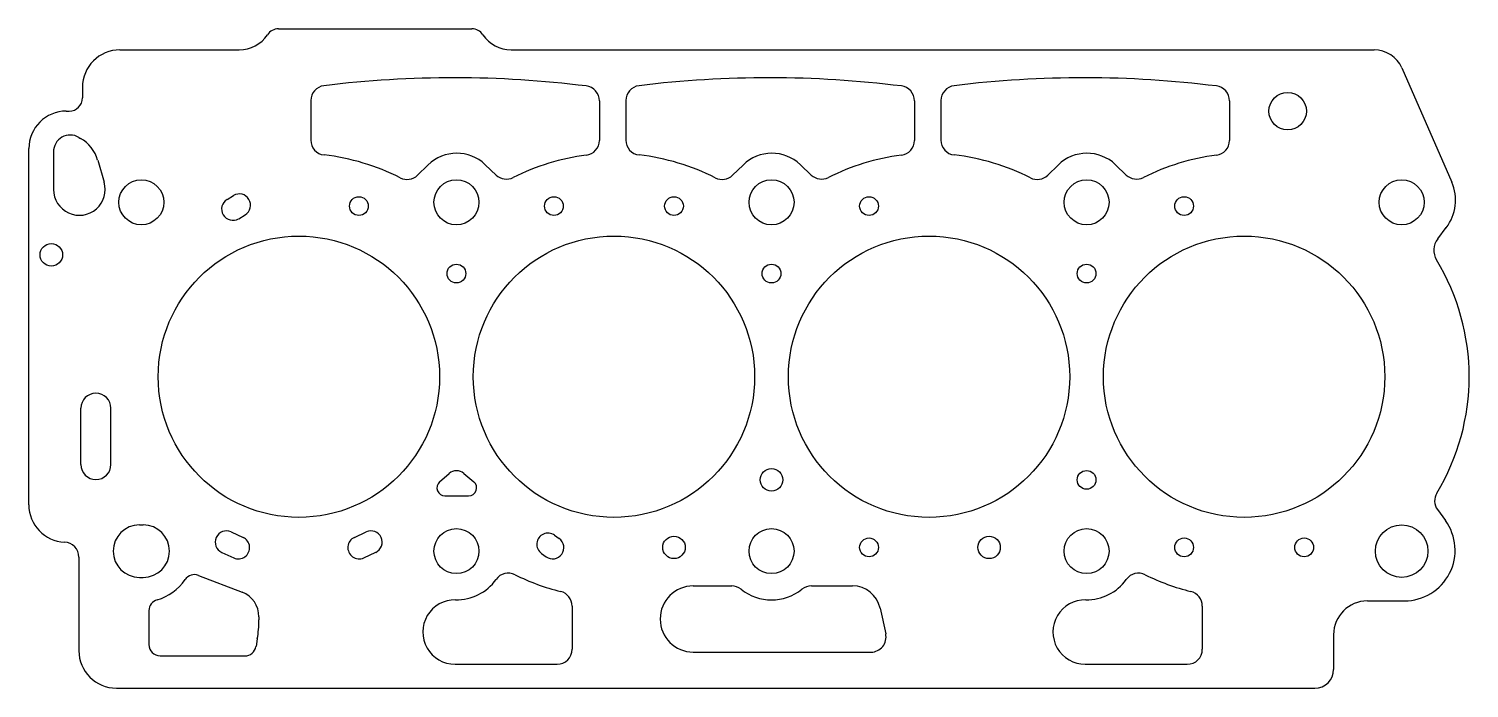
# Model space of a CAD drawing. Header units: millimetres. Extents: x 0 to 384, y 0 to 176.
import ezdxf

# ---------------------------------------------------------------- set-up
doc = ezdxf.new("R2010")
doc.units = ezdxf.units.MM

msp = doc.modelspace()

# ---------------------------------------------------------------- linework, layer by layer
at = {"color": 7, "linetype": 'Continuous', "lineweight": 25}
for p, q in [((66.55, 176.25), (118.15, 176.25)), ((24.29, 170.64), (56.12, 170.64)), ((128.59, 170.64), (358.69, 170.64)), ((366.02, 165.85), (379.37, 135.38)), ((14.29, 160.64), (14.29, 157.82)), ((10, 154.32), (10.79, 154.32)), ((75.17, 157.11), (75.17, 146.59)), ((152.12, 157.04), (152.12, 146.51)), ((159.17, 157.11), (159.17, 146.59)), ((236.12, 157.04), (236.12, 146.51)), ((243.17, 157.11), (243.17, 146.59)), ((320.12, 157.04), (320.12, 146.51)), ((13.35, 147.31), (13.81, 147.05)), ((0, 49.38), (0, 144.32)), ((6.58, 143.43), (6.58, 133.44)), ((18.36, 141.25), (20.09, 135.4)), ((103.63, 137.21), (106.42, 139.94)), ((121.7, 140.03), (124.59, 137.27)), ((187.63, 137.21), (190.42, 139.94)), ((205.7, 140.03), (208.59, 137.27)), ((271.63, 137.21), (274.42, 139.94)), ((289.7, 140.03), (292.59, 137.27)), ((52.86, 130.78), (54.58, 131.8)), ((55.95, 125.63), (57.66, 126.66)), ((375.61, 120.28), (377.89, 123.24)), ((13.89, 60.09), (13.89, 75.09)), ((21.89, 60.09), (21.89, 75.09)), ((109.53, 55.45), (112.05, 57.69)), ((115.98, 57.73), (118.63, 55.48)), ((110.94, 51.74), (117.26, 51.74)), ((375.55, 48.06), (377.65, 45.16)), ((29.5, 44), (30.5, 44)), ((53.93, 42.12), (57.12, 40.67)), ((86.8, 40.67), (89.98, 42.13)), ((140.18, 41.25), (141.39, 40.38)), ((13.35, 35.4), (13.35, 10.46)), ((51.46, 36.65), (54.65, 35.21)), ((89.3, 35.22), (92.48, 36.68)), ((136.68, 36.38), (137.9, 35.5)), ((29.5, 30), (30.5, 30)), ((45.23, 30.53), (56.87, 26.04)), ((177.14, 27.73), (187.38, 27.73)), ((208.62, 27.73), (219.62, 27.73)), ((356.86, 23.72), (366.74, 23.72)), ((32.04, 21.14), (32.04, 12.07)), ((61.36, 19.5), (61.36, 18.69)), ((144.85, 22.35), (144.85, 10.83)), ((226.95, 21.82), (228.44, 14.93)), ((312.85, 22.35), (312.85, 10.83)), ((60.92, 13.59), (60.57, 11.56)), ((347.86, 14.72), (347.86, 5.46)), ((35.04, 9.07), (57.61, 9.07)), ((177.14, 10.08), (224.53, 10.08)), ((113.63, 6.83), (140.85, 6.83)), ((281.63, 6.83), (308.85, 6.83)), ((23.35, 0.46), (342.86, 0.46))]:
    msp.add_line(p, q, dxfattribs=at)
for centre, radius in [((335.6, 154.3), 5), ((30, 130), 6), ((114, 130), 6), ((198, 130), 6), ((282, 130), 6), ((366, 130), 6), ((88, 129), 2.5), ((140, 129), 2.5), ((172, 129), 2.5), ((224, 129), 2.5), ((308, 129), 2.5), ((72, 83.5), 37.5), ((156, 83.5), 37.5), ((240, 83.5), 37.5), ((324, 83.5), 37.5), ((6, 116), 3), ((114, 111), 2.5), ((198, 111), 2.5), ((282, 111), 2.5), ((198, 56), 3), ((282, 56), 2.5), ((114, 37), 6), ((198, 37), 6), ((282, 37), 6), ((366, 37), 7), ((172, 38), 3), ((224, 38), 2.5), ((256, 38), 3), ((308, 38), 2.5), ((340, 38), 2.5)]:
    msp.add_circle(centre, radius, dxfattribs=at)
for centre, radius, start, end in [((56.12, 179.64), 9, 270, 326.5689), ((66.55, 172.75), 3.5, 90, 146.5689), ((118.15, 172.75), 3.5, 33.4311, 90), ((128.59, 179.64), 9, 213.4311, 270), ((24.29, 160.64), 10, 90, 180), ((358.69, 162.64), 8, 23.6672, 90), ((113.35, -121.8), 285, 82.8921, 96.9858), ((197.35, -121.8), 285, 82.8921, 96.9858), ((281.35, -121.8), 285, 82.8921, 96.9858), ((10.79, 157.82), 3.5, 270, 0), ((79.17, 157.11), 4, 96.9858, 180), ((148.12, 157.04), 4, 0, 82.8921), ((163.17, 157.11), 4, 96.9858, 180), ((232.12, 157.04), 4, 0, 82.8921), ((247.17, 157.11), 4, 96.9858, 180), ((316.12, 157.04), 4, 0, 82.8921), ((10, 144.32), 10, 90, 180), ((11.08, 143.43), 4.5, 59.7436, 180), ((8.77, 138.41), 10, 16.5147, 59.7436), ((79.17, 146.59), 4, 180, 263.513), ((148.12, 146.51), 4, 277.1275, 0), ((163.17, 146.59), 4, 180, 263.513), ((232.12, 146.51), 4, 277.1275, 0), ((247.17, 146.59), 4, 180, 263.513), ((316.12, 146.51), 4, 277.1275, 0), ((72, 83.5), 59.5, 62.9935, 83.513), ((114.11, 132.07), 11, 46.3569, 134.341), ((156, 83.5), 59.5, 97.1275, 116.8195), ((156, 83.5), 59.5, 62.9935, 83.513), ((198.11, 132.07), 11, 46.3569, 134.341), ((240, 83.5), 59.5, 97.1275, 116.8195), ((240, 83.5), 59.5, 62.9935, 83.513), ((282.11, 132.07), 11, 46.3569, 134.341), ((324, 83.5), 59.5, 97.1275, 116.8195), ((13.48, 133.44), 6.9, 180.0116, 16.5147), ((100.83, 140.08), 4, 242.9935, 314.341), ((127.35, 140.17), 4, 226.3569, 296.8195), ((184.83, 140.08), 4, 242.9935, 314.341), ((211.35, 140.17), 4, 226.3569, 296.8195), ((268.83, 140.08), 4, 242.9935, 314.341), ((295.35, 140.17), 4, 226.3569, 296.8195), ((368.38, 130.56), 12, 322.3805, 23.6672), ((54.4, 128.2), 3, 120.9283, 300.9283), ((56.12, 129.23), 3, 300.9283, 120.9283), ((379.57, 117.23), 5, 142.3805, 211.2565), ((324, 83.5), 60, 328.8661, 31.2565), ((17.89, 75.09), 4, 0, 180), ((17.89, 60.09), 4, 180, 0), ((114.04, 55.44), 3, 49.7161, 131.49), ((110.94, 53.86), 2.13, 131.49, 270), ((117.26, 53.86), 2.13, 270, 49.7161), ((378.78, 50.41), 4, 148.8661, 216.0583), ((10, 49.38), 10, 180, 267.3306), ((29.5, 37), 7, 90, 270), ((30.5, 37), 7, 270, 90), ((52.7, 39.38), 3, 65.6222, 245.6222), ((91.23, 39.4), 3, 294.6222, 114.6222), ((366.74, 37.22), 13.5, 270, 36.0583), ((9.35, 35.4), 4, 0, 87.3306), ((55.88, 37.94), 3, 245.6222, 65.6222), ((88.05, 37.94), 3, 114.6222, 294.6222), ((138.43, 38.82), 3, 54.3821, 234.3821), ((139.65, 37.94), 3, 234.3821, 54.3821), ((44.15, 27.73), 3, 68.9255, 145.8004), ((127.85, 27.14), 4, 63.4581, 144.5483), ((295.85, 27.14), 4, 63.4581, 144.5483), ((30.5, 37), 13.5, 285.9672, 325.8004), ((114, 37), 13, 269.0229, 324.5483), ((156, 83.5), 59, 243.4581, 256.0837), ((177.14, 18.9), 8.82, 90, 270), ((187.38, 23.73), 4, 51.3376, 90), ((208.62, 23.73), 4, 90, 128.6624), ((219.62, 20.23), 7.5, 12.2455, 90), ((282, 37), 13, 269.0229, 324.5483), ((324, 83.5), 59, 243.4581, 256.0837), ((35.04, 21.14), 3, 105.9672, 180), ((54.36, 19.5), 7, 0, 68.9255), ((113.63, 15.42), 8.59, 89.0229, 270), ((140.85, 22.35), 4, 0, 76.0837), ((198, 37), 13, 231.3376, 308.6624), ((281.63, 15.42), 8.59, 89.0229, 270), ((308.85, 22.35), 4, 0, 76.0837), ((356.86, 14.72), 9, 90, 180), ((31.36, 18.69), 30, 350.2022, 0), ((35.04, 12.07), 3, 180, 270), ((57.61, 12.07), 3, 270, 350.2022), ((224.53, 14.08), 4, 270, 12.2455), ((23.35, 10.46), 10, 180, 270), ((140.85, 10.83), 4, 270, 0), ((308.85, 10.83), 4, 270, 0), ((342.86, 5.46), 5, 270, 0)]:
    msp.add_arc(centre, radius, start, end, dxfattribs=at)

doc.saveas('drawing.dxf')
